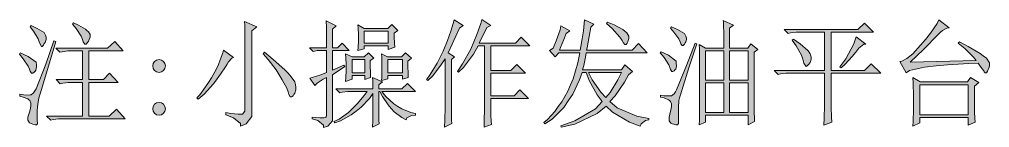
# Model space of a CAD drawing. Header units: millimetres. Extents: x 0 to 586, y 0 to 414.
# Drawn here: x 377.29 to 424.38, y 130.75 to 135.97 of the extents above; entities that cross this region are included whole.
import ezdxf

# ---------------------------------------------------------------- set-up
doc = ezdxf.new("R2010")
doc.units = ezdxf.units.MM

msp = doc.modelspace()

# ---------------------------------------------------------------- hatches: boundary and pattern name
h = msp.add_hatch(color=0)
h.dxf.hatch_style = 2
h.paths.add_polyline_path([(377.860278, 135.685389), (378.156611, 135.54075), (378.488222, 135.336139), (378.519972, 135.276167), (378.55525, 135.216194), (378.587, 135.110361), (378.587, 135.068028), (378.587, 135.001), (378.544667, 134.866944), (378.498806, 134.803444), (378.456472, 134.736417), (378.400028, 134.669389), (378.389444, 134.669389), (378.357694, 134.669389), (378.290667, 134.77875), (378.255389, 134.891639), (378.202472, 135.043333), (377.980222, 135.410222), (377.817944, 135.618361)])
h = msp.add_hatch(color=0)
h.dxf.hatch_style = 2
h.paths.add_polyline_path([(379.909917, 135.815917), (380.163917, 135.695972), (380.492, 135.509), (380.569611, 135.441972), (380.647222, 135.378472), (380.724833, 135.244417), (380.724833, 135.177389), (380.724833, 135.124472), (380.678972, 134.997472), (380.636639, 134.926917), (380.590778, 134.852833), (380.527278, 134.782278), (380.502583, 134.782278), (380.46025, 134.782278), (380.382639, 134.891639), (380.350889, 135.001), (380.294444, 135.166806), (380.051028, 135.54075), (379.864056, 135.752417)])
h = msp.add_hatch(color=0)
h.dxf.hatch_style = 2
h.paths.add_polyline_path([(388.235472, 134.803444), (388.235472, 135.142111), (388.224889, 135.681861), (388.214306, 135.879417), (388.8105, 135.614833), (388.567083, 135.417278), (388.567083, 131.543778), (388.567083, 131.289778), (388.291917, 130.926417), (388.01675, 130.817056), (388.027333, 130.947583), (387.674556, 131.22275), (387.311194, 131.367389), (387.311194, 131.47675), (387.554611, 131.434417), (387.907389, 131.388556), (388.01675, 131.388556), (388.126111, 131.388556), (388.235472, 131.543778), (388.235472, 131.699)])
h = msp.add_hatch(color=0)
h.dxf.hatch_style = 2
h.paths.add_polyline_path([(392.486444, 133.526389), (393.036778, 133.766278), (393.082639, 133.702778), (392.486444, 133.304139), (392.486444, 131.258028), (392.486444, 131.067528), (392.267722, 130.817056), (392.045472, 130.750028), (392.045472, 130.869972), (391.770306, 131.081639), (391.495139, 131.169833), (391.495139, 131.258028), (391.639778, 131.233333), (391.893778, 131.212167), (392.003139, 131.212167), (392.059583, 131.212167), (392.133667, 131.229806), (392.158361, 131.243917), (392.179528, 131.261556), (392.200694, 131.346222), (392.200694, 131.409722), (392.200694, 133.173611), (392.034889, 133.085417), (391.749139, 132.887861), (391.629194, 132.774972), (391.385778, 133.12775), (391.505722, 133.163028), (391.914944, 133.304139), (392.200694, 133.4135), (392.200694, 134.471833), (391.738556, 134.471833), (391.541, 134.4295), (391.364611, 134.605889), (392.200694, 134.605889), (392.200694, 134.933972), (392.190111, 135.583083), (392.179528, 135.904111), (392.662833, 135.660694), (392.486444, 135.509), (392.486444, 134.605889), (392.729861, 134.605889), (392.952111, 134.824611), (393.301361, 134.471833), (392.486444, 134.471833)])
h = msp.add_hatch(color=0)
h.paths.add_polyline_path([(393.721167, 134.471833), (393.73175, 134.616472), (393.742333, 134.919861), (393.742333, 135.078611), (393.742333, 135.240889), (393.73175, 135.554861), (393.721167, 135.706556), (394.028083, 135.530167), (395.174611, 135.530167), (395.372167, 135.73125), (395.661444, 135.441972), (395.485056, 135.311444), (395.485056, 135.145639), (395.495639, 134.803444), (395.506222, 134.627056), (395.195778, 134.517694), (395.195778, 134.694083), (394.028083, 134.694083), (394.028083, 134.560028)])
h.paths.add_polyline_path([(394.028083, 135.399639), (394.028083, 134.824611), (395.195778, 134.824611), (395.195778, 135.399639)])
h = msp.add_hatch(color=0)
h.dxf.hatch_style = 2
h.paths.add_polyline_path([(398.257889, 131.716639), (398.257889, 131.497917), (398.272, 131.109861), (398.282583, 130.947583), (397.929806, 130.771194), (397.940389, 131.120444), (397.950972, 131.727222), (397.950972, 131.981222), (397.950972, 134.076722), (397.753417, 133.766278), (397.333611, 133.237111), (397.114889, 133.018389), (397.047861, 133.060722), (397.234833, 133.314722), (397.566444, 133.861528), (397.707556, 134.154333), (397.852194, 134.443611), (398.070917, 134.958667), (398.148528, 135.177389), (398.226139, 135.399639), (398.346083, 135.784167), (398.391944, 135.949972), (398.832917, 135.685389), (398.656528, 135.551333), (398.480139, 135.166806), (398.204972, 134.570611), (398.106194, 134.362472), (398.413111, 134.164917), (398.257889, 134.030861)])
h = msp.add_hatch(color=0)
h.dxf.hatch_style = 2
h.paths.add_polyline_path([(400.177, 132.157611), (400.177, 131.430889), (400.177, 131.332111), (400.187583, 131.067528), (400.198167, 130.901722), (399.845389, 130.771194), (399.855972, 131.099278), (399.866556, 131.639028), (399.866556, 131.850694), (399.866556, 134.694083), (399.559639, 134.694083), (399.326806, 134.295444), (398.854083, 133.656917), (398.610667, 133.417028), (398.547167, 133.459361), (398.797639, 133.822722), (399.199806, 134.538861), (399.3515, 134.891639), (399.499667, 135.244417), (399.690167, 135.784167), (399.736028, 135.971139), (400.177, 135.685389), (399.975917, 135.576028), (399.866556, 135.343194), (399.679583, 134.96925), (399.601972, 134.824611), (401.365861, 134.824611), (401.651611, 135.110361), (402.071417, 134.694083), (400.177, 134.694083), (400.177, 133.505222), (401.143611, 133.505222), (401.432889, 133.790972), (401.849167, 133.371167), (400.177, 133.371167), (400.177, 132.288139), (401.298833, 132.288139), (401.584583, 132.577417), (402.004389, 132.157611)])
h = msp.add_hatch(color=0)
h.paths.add_polyline_path([(404.516167, 134.493), (404.547917, 134.669389), (404.607889, 135.039806), (404.636111, 135.230306), (404.664333, 135.424333), (404.703139, 135.784167), (404.713722, 135.946444), (405.175861, 135.748889), (405.020639, 135.593667), (404.946556, 135.156222), (404.847778, 134.605889), (404.823083, 134.493), (407.027944, 134.493), (407.334861, 134.803444), (407.754667, 134.362472), (404.801917, 134.362472), (404.770167, 134.150806), (404.681972, 133.741583), (404.625528, 133.544028), (406.519944, 133.544028), (406.675167, 133.787444), (407.049111, 133.455833), (406.851556, 133.300611), (406.654, 132.93725), (406.202444, 132.288139), (405.948444, 132.002389), (406.311806, 131.706056), (407.25725, 131.296833), (407.842861, 131.187472), (407.842861, 131.120444), (407.677056, 131.088694), (407.468917, 130.933472), (407.423056, 130.813528), (406.904472, 131.0005), (406.078972, 131.483806), (405.772056, 131.783667), (405.341667, 131.420306), (404.251583, 130.912306), (403.591889, 130.771194), (403.567194, 130.834694), (404.251583, 131.067528), (405.253472, 131.649611), (405.5745, 132.002389), (405.331083, 132.323417), (404.946556, 133.025444), (404.801917, 133.4135), (404.604361, 133.4135), (404.480889, 133.046611), (404.14575, 132.358694), (403.930556, 132.034139), (403.715361, 131.709583), (403.150917, 131.152194), (402.798139, 130.922889), (402.752278, 130.989917), (402.928667, 131.141611), (403.277917, 131.529667), (403.44725, 131.758972), (403.616583, 131.991806), (403.916444, 132.513917), (404.043444, 132.806722), (404.166917, 133.099528), (404.392694, 133.875639), (404.495, 134.362472), (403.479, 134.362472), (403.302611, 134.164917), (403.016861, 134.471833), (403.19325, 134.581194), (403.348472, 134.933972), (403.535444, 135.473722), (403.567194, 135.660694), (404.008167, 135.420806), (403.831778, 135.28675), (403.722417, 135.011583), (403.556611, 134.616472), (403.503694, 134.493)])
h.paths.add_polyline_path([(404.911278, 133.4135), (405.087667, 133.060722), (405.507472, 132.453944), (405.750889, 132.199944), (405.959028, 132.443361), (406.343556, 133.046611), (406.519944, 133.4135)])
h = msp.add_hatch(color=0)
h.dxf.hatch_style = 2
h.paths.add_polyline_path([(405.839083, 135.837083), (406.156583, 135.706556), (406.576389, 135.491361), (406.675167, 135.406694), (406.773944, 135.325556), (406.872722, 135.166806), (406.872722, 135.089194), (406.872722, 135.057444), (406.8445, 134.955139), (406.816278, 134.891639), (406.791583, 134.824611), (406.742194, 134.757583), (406.7175, 134.757583), (406.68575, 134.757583), (406.597556, 134.856361), (406.541111, 134.955139), (406.442333, 135.120944), (406.068389, 135.530167), (405.793222, 135.770056)])
h = msp.add_hatch(color=0)
h.paths.add_polyline_path([(410.287611, 130.880556), (410.298194, 131.099278), (410.308778, 131.497917), (410.308778, 131.674306), (410.308778, 133.985), (410.308778, 134.171972), (410.298194, 134.560028), (410.287611, 134.757583), (410.594528, 134.581194), (411.476472, 134.581194), (411.476472, 135.152694), (411.465889, 135.8265), (411.455306, 135.925278), (411.959778, 135.703028), (411.762222, 135.551333), (411.762222, 134.581194), (412.644167, 134.581194), (412.799389, 134.799917), (413.127472, 134.514167), (412.951083, 134.383639), (412.951083, 131.649611), (412.951083, 131.497917), (412.965194, 131.187472), (412.975778, 131.035778), (412.665333, 130.880556), (412.665333, 131.342694), (410.594528, 131.342694), (410.594528, 131.011083)])
h.paths.add_polyline_path([(411.762222, 132.9055), (411.762222, 131.473222), (412.665333, 131.473222), (412.665333, 132.9055)])
h.paths.add_polyline_path([(411.762222, 134.450667), (411.762222, 133.039556), (412.665333, 133.039556), (412.665333, 134.450667)])
h.paths.add_polyline_path([(410.594528, 132.9055), (410.594528, 131.473222), (411.476472, 131.473222), (411.476472, 132.9055)])
h.paths.add_polyline_path([(410.594528, 134.450667), (410.594528, 133.039556), (411.476472, 133.039556), (411.476472, 134.450667)])
h = msp.add_hatch(color=0)
h.dxf.hatch_style = 2
h.paths.add_polyline_path([(416.697583, 131.98475), (416.697583, 131.741333), (416.708167, 131.258028), (416.71875, 131.014611), (416.344806, 130.859389), (416.355389, 131.201583), (416.365972, 131.818944), (416.365972, 132.094111), (416.365972, 133.371167), (414.647944, 133.371167), (414.506833, 133.371167), (414.24225, 133.339417), (414.118778, 133.307667), (413.921222, 133.505222), (416.365972, 133.505222), (416.365972, 135.353778), (415.134778, 135.353778), (414.990139, 135.353778), (414.725556, 135.3185), (414.605611, 135.28675), (414.408056, 135.484306), (417.995806, 135.484306), (418.30625, 135.79475), (418.747222, 135.353778), (416.697583, 135.353778), (416.697583, 133.505222), (418.30625, 133.505222), (418.637861, 133.833306), (419.1, 133.371167), (416.697583, 133.371167)])
h = msp.add_hatch(color=0)
h.dxf.hatch_style = 2
h.paths.add_polyline_path([(420.532278, 133.900333), (423.724917, 133.988528), (423.604972, 134.14375), (423.174583, 134.563556), (422.864139, 134.828139), (422.931167, 134.891639), (423.350972, 134.662333), (423.922472, 134.320139), (424.077694, 134.210778), (424.232917, 134.101417), (424.384611, 133.879167), (424.384611, 133.769806), (424.384611, 133.734528), (424.352861, 133.625167), (424.321111, 133.547556), (424.285833, 133.473472), (424.232917, 133.395861), (424.208222, 133.395861), (424.176472, 133.395861), (424.120028, 133.438194), (424.098861, 133.484056), (424.031833, 133.582833), (423.901306, 133.769806), (423.834278, 133.858), (423.372139, 133.847417), (422.349083, 133.780389), (421.784639, 133.723944), (421.223722, 133.671028), (420.497, 133.505222), (420.331194, 133.395861), (420.024278, 133.946194), (420.123056, 133.956778), (420.366472, 134.083778), (420.507583, 134.200194), (420.652222, 134.313083), (421.03675, 134.722306), (421.280167, 135.011583), (421.523583, 135.304389), (421.841083, 135.770056), (421.918694, 135.946444), (422.426694, 135.5725), (422.303222, 135.551333), (422.095083, 135.441972), (422.006889, 135.353778), (421.908111, 135.255), (421.170806, 134.528278)])
h = msp.add_hatch(color=0)
h.dxf.hatch_style = 2
h.paths.add_polyline_path([(408.943528, 135.614833), (409.239861, 135.484306), (409.571472, 135.290278), (409.603222, 135.230306), (409.6385, 135.170333), (409.67025, 135.075083), (409.67025, 135.043333), (409.67025, 135.001), (409.6385, 134.895167), (409.603222, 134.835194), (409.571472, 134.775222), (409.515028, 134.711722), (409.493861, 134.711722), (409.462111, 134.711722), (409.395083, 134.799917), (409.363333, 134.888111), (409.296306, 135.03275), (409.063472, 135.360833), (408.897667, 135.547806)])
h = msp.add_hatch(color=0)
h.dxf.hatch_style = 2
h.paths.add_polyline_path([(379.049139, 134.912806), (378.696361, 133.720417), (378.30125, 132.383389), (378.255389, 132.235222), (378.213056, 132.087056), (378.163667, 131.744861), (378.156611, 131.550833), (378.153083, 131.360333), (378.156611, 131.078111), (378.167194, 130.989917), (378.167194, 130.933472), (378.124861, 130.880556), (378.082528, 130.880556), (378.04725, 130.880556), (377.937889, 130.912306), (377.860278, 130.947583), (377.782667, 130.979333), (377.705056, 131.099278), (377.705056, 131.187472), (377.705056, 131.243917), (377.740333, 131.399139), (377.772083, 131.497917), (377.803833, 131.607278), (377.839111, 131.783667), (377.839111, 131.850694), (377.839111, 131.924778), (377.789722, 132.04825), (377.740333, 132.090583), (377.690944, 132.136444), (377.47575, 132.224639), (377.309944, 132.266972), (377.309944, 132.355167), (377.5075, 132.334), (377.754444, 132.316361), (377.803833, 132.323417), (377.85675, 132.326944), (377.969639, 132.42925), (378.036667, 132.520972), (378.103694, 132.616222), (378.565833, 133.819194), (378.960944, 134.933972)])
h = msp.add_hatch(color=0)
h.dxf.hatch_style = 2
h.paths.add_polyline_path([(379.049139, 134.581194), (381.560917, 134.581194), (381.913694, 134.912806), (382.3335, 134.450667), (380.657806, 134.450667), (380.657806, 133.06425), (381.363361, 133.06425), (381.670278, 133.371167), (382.090083, 132.930194), (380.657806, 132.930194), (380.657806, 131.300361), (381.649111, 131.300361), (382.001889, 131.631972), (382.421694, 131.166306), (379.334889, 131.166306), (379.193778, 131.166306), (378.929194, 131.134556), (378.80925, 131.102806), (378.608167, 131.300361), (380.350889, 131.300361), (380.350889, 132.930194), (379.800556, 132.930194), (379.655917, 132.930194), (379.391333, 132.898444), (379.271389, 132.863167), (379.073833, 133.06425), (380.350889, 133.06425), (380.350889, 134.450667), (379.775861, 134.450667), (379.63475, 134.450667), (379.370167, 134.415389), (379.246694, 134.383639)])
h = msp.add_hatch(color=0)
h.dxf.hatch_style = 2
h.paths.add_polyline_path([(410.17825, 134.799917), (409.790194, 133.632222), (409.373917, 132.326944), (409.338639, 132.189361), (409.306889, 132.051778), (409.275139, 131.716639), (409.275139, 131.519083), (409.275139, 131.321528), (409.275139, 131.060472), (409.275139, 131.0005), (409.275139, 130.940528), (409.229278, 130.880556), (409.186944, 130.880556), (409.151667, 130.880556), (409.049361, 130.908778), (408.975278, 130.933472), (408.904722, 130.961694), (408.834167, 131.078111), (408.834167, 131.166306), (408.834167, 131.243917), (408.855333, 131.399139), (408.8765, 131.473222), (408.911778, 131.586111), (408.943528, 131.7625), (408.943528, 131.826), (408.943528, 131.893028), (408.894139, 132.002389), (408.84475, 132.04825), (408.795361, 132.090583), (408.580167, 132.178778), (408.414361, 132.224639), (408.414361, 132.312833), (408.59075, 132.288139), (408.827111, 132.274028), (408.887083, 132.277556), (408.950583, 132.284611), (409.070528, 132.383389), (409.1305, 132.475111), (409.190472, 132.570361), (409.67025, 133.741583), (410.090056, 134.821083)])
h = msp.add_hatch(color=0)
h.dxf.hatch_style = 2
h.paths.add_polyline_path([(414.870194, 135.022167), (415.187694, 134.789333), (415.561639, 134.478889), (415.618083, 134.394222), (415.674528, 134.313083), (415.727444, 134.164917), (415.727444, 134.097889), (415.727444, 134.066139), (415.713333, 133.985), (415.695694, 133.935611), (415.678056, 133.886222), (415.600444, 133.790972), (415.540472, 133.745111), (415.4805, 133.702778), (415.364083, 133.858), (415.311167, 134.055556), (415.254722, 134.242528), (415.000722, 134.704667), (414.803167, 134.976306)])
h = msp.add_hatch(color=0)
h.dxf.hatch_style = 2
h.paths.add_polyline_path([(417.907611, 135.131528), (418.373278, 134.77875), (418.285083, 134.77875), (418.041667, 134.581194), (417.886444, 134.383639), (417.720639, 134.186083), (417.367861, 133.812139), (417.180889, 133.63575), (417.117389, 133.681611), (417.403139, 134.066139), (417.79825, 134.789333)])
h = msp.add_hatch(color=0)
h.dxf.hatch_style = 2
h.paths.add_polyline_path([(377.331111, 134.362472), (377.715639, 134.186083), (378.107222, 133.900333), (378.114278, 133.787444), (378.117806, 133.678083), (378.086056, 133.519333), (378.04725, 133.469944), (378.008444, 133.420556), (377.948472, 133.371167), (377.927306, 133.371167), (377.881444, 133.371167), (377.803833, 133.469944), (377.772083, 133.568722), (377.715639, 133.713361), (377.47575, 134.076722), (377.288778, 134.295444)])
h = msp.add_hatch(color=0)
h.dxf.hatch_style = 2
h.paths.add_polyline_path([(387.201833, 134.493), (387.685139, 134.140222), (387.596944, 134.097889), (387.441722, 133.932083), (387.378222, 133.812139), (387.300611, 133.688667), (387.053667, 133.332361), (386.880806, 133.096), (386.711472, 132.859639), (386.252861, 132.369278), (385.967111, 132.115278), (385.900083, 132.182306), (386.044722, 132.337528), (386.330472, 132.711472), (386.475111, 132.930194), (386.616222, 133.148917), (386.852583, 133.586361), (386.947833, 133.798028), (387.039556, 134.013222), (387.166556, 134.358944)])
h = msp.add_hatch(color=0)
h.dxf.hatch_style = 2
h.paths.add_polyline_path([(389.184444, 134.383639), (389.600722, 134.041444), (390.17575, 133.536972), (390.327444, 133.371167), (390.482667, 133.205361), (390.655528, 132.965472), (390.669639, 132.887861), (390.687278, 132.81025), (390.704917, 132.700889), (390.704917, 132.665611), (390.704917, 132.566833), (390.659056, 132.408083), (390.616722, 132.348111), (390.570861, 132.288139), (390.503833, 132.228167), (390.482667, 132.228167), (390.440333, 132.228167), (390.362722, 132.348111), (390.327444, 132.468056), (390.263944, 132.644444), (390.04875, 133.057194), (389.900583, 133.293556), (389.752417, 133.529917), (389.360833, 134.041444), (389.117417, 134.316611)])
h = msp.add_hatch(color=0)
h.paths.add_polyline_path([(393.124972, 132.976056), (393.139083, 133.173611), (393.149667, 133.50875), (393.149667, 133.646333), (393.149667, 133.783917), (393.139083, 134.119056), (393.124972, 134.316611), (393.435417, 134.161389), (394.028083, 134.161389), (394.229167, 134.362472), (394.49375, 134.097889), (394.317361, 133.988528), (394.317361, 133.766278), (394.327944, 133.360583), (394.338528, 133.173611), (394.052778, 133.06425), (394.052778, 133.261806), (393.435417, 133.261806), (393.435417, 133.085417)])
h.paths.add_polyline_path([(393.435417, 134.030861), (393.435417, 133.395861), (394.052778, 133.395861), (394.052778, 134.030861)])
h = msp.add_hatch(color=0)
h.paths.add_polyline_path([(394.867694, 133.018389), (394.878278, 133.173611), (394.888861, 133.491111), (394.888861, 133.656917), (394.888861, 133.822722), (394.878278, 134.150806), (394.867694, 134.316611), (395.153444, 134.161389), (395.837833, 134.161389), (396.035389, 134.362472), (396.321139, 134.097889), (396.14475, 133.963833), (396.14475, 133.734528), (396.155333, 133.339417), (396.165917, 133.173611), (395.880167, 133.085417), (395.880167, 133.261806), (395.174611, 133.261806), (395.174611, 133.106583)])
h.paths.add_polyline_path([(395.174611, 134.030861), (395.174611, 133.395861), (395.880167, 133.395861), (395.880167, 134.030861)])
h = msp.add_hatch(color=0)
h.dxf.hatch_style = 2
h.paths.add_polyline_path([(408.435528, 134.404806), (408.798889, 134.239), (409.169306, 133.960306), (409.176361, 133.843889), (409.179889, 133.727472), (409.148139, 133.57225), (409.109333, 133.533444), (409.070528, 133.494639), (409.010556, 133.459361), (408.985861, 133.459361), (408.954111, 133.459361), (408.887083, 133.558139), (408.855333, 133.656917), (408.813, 133.787444), (408.580167, 134.140222), (408.393194, 134.362472)])
h = msp.add_hatch(color=0)
edge = h.paths.add_edge_path()
edge.add_arc((384.070931, 133.723944), 0.307799, 0, 360)
h = msp.add_hatch(color=0)
h.dxf.hatch_style = 2
h.paths.add_polyline_path([(394.426722, 130.771194), (394.437306, 131.081639), (394.447889, 131.893028), (394.447889, 132.401028), (394.282083, 132.157611), (393.876389, 131.73075), (393.632972, 131.543778), (393.389556, 131.356806), (392.8745, 131.067528), (392.599333, 130.96875), (392.553472, 131.035778), (392.807472, 131.155722), (393.269611, 131.480278), (393.47775, 131.684889), (393.689417, 131.8895), (394.028083, 132.291667), (394.162139, 132.489222), (393.368389, 132.489222), (393.227278, 132.489222), (392.962694, 132.457472), (392.839222, 132.422194), (392.641667, 132.61975), (394.447889, 132.61975), (394.447889, 132.743222), (394.437306, 133.018389), (394.426722, 133.173611), (394.910028, 132.951361), (394.733639, 132.820833), (394.733639, 132.61975), (395.859, 132.61975), (396.123583, 132.884333), (396.518694, 132.489222), (394.888861, 132.489222), (395.075833, 132.256389), (395.460361, 131.900083), (395.661444, 131.773083), (395.859, 131.646083), (396.289389, 131.47675), (396.518694, 131.430889), (396.518694, 131.342694), (396.321139, 131.332111), (396.088306, 131.22275), (396.056556, 131.123972), (395.848417, 131.233333), (395.488583, 131.5085), (395.340417, 131.674306), (395.19225, 131.840111), (394.910028, 132.245806), (394.7795, 132.489222), (394.733639, 132.489222), (394.733639, 131.882444), (394.744222, 131.102806), (394.758333, 130.926417)])
h = msp.add_hatch(color=0)
h.paths.add_polyline_path([(420.662806, 130.817056), (420.673389, 131.046361), (420.683972, 131.614333), (420.683972, 131.949472), (420.683972, 132.288139), (420.673389, 132.898444), (420.662806, 133.173611), (421.015583, 132.951361), (423.305111, 132.951361), (423.460333, 133.173611), (423.855444, 132.930194), (423.657889, 132.753806), (423.657889, 131.631972), (423.657889, 131.512028), (423.668472, 131.201583), (423.682583, 131.014611), (423.350972, 130.859389), (423.350972, 131.233333), (420.994417, 131.233333), (420.994417, 130.972278)])
h.paths.add_polyline_path([(420.994417, 132.820833), (420.994417, 131.367389), (423.350972, 131.367389), (423.350972, 132.820833)])
h = msp.add_hatch(color=0)
edge = h.paths.add_edge_path()
edge.add_arc((384.070931, 131.653139), 0.307799, 0, 360)

# ---------------------------------------------------------------- linework, layer by layer
at = {"color": 0, "lineweight": 0}
for points in [[(377.860278, 135.685389), (378.156611, 135.54075), (378.488222, 135.336139), (378.519972, 135.276167), (378.55525, 135.216194), (378.587, 135.110361), (378.587, 135.068028), (378.587, 135.001), (378.544667, 134.866944), (378.498806, 134.803444), (378.456472, 134.736417), (378.400028, 134.669389), (378.389444, 134.669389), (378.357694, 134.669389), (378.290667, 134.77875), (378.255389, 134.891639), (378.202472, 135.043333), (377.980222, 135.410222), (377.817944, 135.618361)], [(379.909917, 135.815917), (380.163917, 135.695972), (380.492, 135.509), (380.569611, 135.441972), (380.647222, 135.378472), (380.724833, 135.244417), (380.724833, 135.177389), (380.724833, 135.124472), (380.678972, 134.997472), (380.636639, 134.926917), (380.590778, 134.852833), (380.527278, 134.782278), (380.502583, 134.782278), (380.46025, 134.782278), (380.382639, 134.891639), (380.350889, 135.001), (380.294444, 135.166806), (380.051028, 135.54075), (379.864056, 135.752417)], [(388.235472, 134.803444), (388.235472, 135.142111), (388.224889, 135.681861), (388.214306, 135.879417), (388.8105, 135.614833), (388.567083, 135.417278), (388.567083, 131.543778), (388.567083, 131.289778), (388.291917, 130.926417), (388.01675, 130.817056), (388.027333, 130.947583), (387.674556, 131.22275), (387.311194, 131.367389), (387.311194, 131.47675), (387.554611, 131.434417), (387.907389, 131.388556), (388.01675, 131.388556), (388.126111, 131.388556), (388.235472, 131.543778), (388.235472, 131.699)], [(392.486444, 133.526389), (393.036778, 133.766278), (393.082639, 133.702778), (392.486444, 133.304139), (392.486444, 131.258028), (392.486444, 131.067528), (392.267722, 130.817056), (392.045472, 130.750028), (392.045472, 130.869972), (391.770306, 131.081639), (391.495139, 131.169833), (391.495139, 131.258028), (391.639778, 131.233333), (391.893778, 131.212167), (392.003139, 131.212167), (392.059583, 131.212167), (392.133667, 131.229806), (392.158361, 131.243917), (392.179528, 131.261556), (392.200694, 131.346222), (392.200694, 131.409722), (392.200694, 133.173611), (392.034889, 133.085417), (391.749139, 132.887861), (391.629194, 132.774972), (391.385778, 133.12775), (391.505722, 133.163028), (391.914944, 133.304139), (392.200694, 133.4135), (392.200694, 134.471833), (391.738556, 134.471833), (391.541, 134.4295), (391.364611, 134.605889), (392.200694, 134.605889), (392.200694, 134.933972), (392.190111, 135.583083), (392.179528, 135.904111), (392.662833, 135.660694), (392.486444, 135.509), (392.486444, 134.605889), (392.729861, 134.605889), (392.952111, 134.824611), (393.301361, 134.471833), (392.486444, 134.471833)], [(393.721167, 134.471833), (393.73175, 134.616472), (393.742333, 134.919861), (393.742333, 135.078611), (393.742333, 135.240889), (393.73175, 135.554861), (393.721167, 135.706556), (394.028083, 135.530167), (395.174611, 135.530167), (395.372167, 135.73125), (395.661444, 135.441972), (395.485056, 135.311444), (395.485056, 135.145639), (395.495639, 134.803444), (395.506222, 134.627056), (395.195778, 134.517694), (395.195778, 134.694083), (394.028083, 134.694083), (394.028083, 134.560028)], [(398.257889, 131.716639), (398.257889, 131.497917), (398.272, 131.109861), (398.282583, 130.947583), (397.929806, 130.771194), (397.940389, 131.120444), (397.950972, 131.727222), (397.950972, 131.981222), (397.950972, 134.076722), (397.753417, 133.766278), (397.333611, 133.237111), (397.114889, 133.018389), (397.047861, 133.060722), (397.234833, 133.314722), (397.566444, 133.861528), (397.707556, 134.154333), (397.852194, 134.443611), (398.070917, 134.958667), (398.148528, 135.177389), (398.226139, 135.399639), (398.346083, 135.784167), (398.391944, 135.949972), (398.832917, 135.685389), (398.656528, 135.551333), (398.480139, 135.166806), (398.204972, 134.570611), (398.106194, 134.362472), (398.413111, 134.164917), (398.257889, 134.030861)], [(400.177, 132.157611), (400.177, 131.430889), (400.177, 131.332111), (400.187583, 131.067528), (400.198167, 130.901722), (399.845389, 130.771194), (399.855972, 131.099278), (399.866556, 131.639028), (399.866556, 131.850694), (399.866556, 134.694083), (399.559639, 134.694083), (399.326806, 134.295444), (398.854083, 133.656917), (398.610667, 133.417028), (398.547167, 133.459361), (398.797639, 133.822722), (399.199806, 134.538861), (399.3515, 134.891639), (399.499667, 135.244417), (399.690167, 135.784167), (399.736028, 135.971139), (400.177, 135.685389), (399.975917, 135.576028), (399.866556, 135.343194), (399.679583, 134.96925), (399.601972, 134.824611), (401.365861, 134.824611), (401.651611, 135.110361), (402.071417, 134.694083), (400.177, 134.694083), (400.177, 133.505222), (401.143611, 133.505222), (401.432889, 133.790972), (401.849167, 133.371167), (400.177, 133.371167), (400.177, 132.288139), (401.298833, 132.288139), (401.584583, 132.577417), (402.004389, 132.157611)], [(404.516167, 134.493), (404.547917, 134.669389), (404.607889, 135.039806), (404.636111, 135.230306), (404.664333, 135.424333), (404.703139, 135.784167), (404.713722, 135.946444), (405.175861, 135.748889), (405.020639, 135.593667), (404.946556, 135.156222), (404.847778, 134.605889), (404.823083, 134.493), (407.027944, 134.493), (407.334861, 134.803444), (407.754667, 134.362472), (404.801917, 134.362472), (404.770167, 134.150806), (404.681972, 133.741583), (404.625528, 133.544028), (406.519944, 133.544028), (406.675167, 133.787444), (407.049111, 133.455833), (406.851556, 133.300611), (406.654, 132.93725), (406.202444, 132.288139), (405.948444, 132.002389), (406.311806, 131.706056), (407.25725, 131.296833), (407.842861, 131.187472), (407.842861, 131.120444), (407.677056, 131.088694), (407.468917, 130.933472), (407.423056, 130.813528), (406.904472, 131.0005), (406.078972, 131.483806), (405.772056, 131.783667), (405.341667, 131.420306), (404.251583, 130.912306), (403.591889, 130.771194), (403.567194, 130.834694), (404.251583, 131.067528), (405.253472, 131.649611), (405.5745, 132.002389), (405.331083, 132.323417), (404.946556, 133.025444), (404.801917, 133.4135), (404.604361, 133.4135), (404.480889, 133.046611), (404.14575, 132.358694), (403.930556, 132.034139), (403.715361, 131.709583), (403.150917, 131.152194), (402.798139, 130.922889), (402.752278, 130.989917), (402.928667, 131.141611), (403.277917, 131.529667), (403.44725, 131.758972), (403.616583, 131.991806), (403.916444, 132.513917), (404.043444, 132.806722), (404.166917, 133.099528), (404.392694, 133.875639), (404.495, 134.362472), (403.479, 134.362472), (403.302611, 134.164917), (403.016861, 134.471833), (403.19325, 134.581194), (403.348472, 134.933972), (403.535444, 135.473722), (403.567194, 135.660694), (404.008167, 135.420806), (403.831778, 135.28675), (403.722417, 135.011583), (403.556611, 134.616472), (403.503694, 134.493)], [(405.839083, 135.837083), (406.156583, 135.706556), (406.576389, 135.491361), (406.675167, 135.406694), (406.773944, 135.325556), (406.872722, 135.166806), (406.872722, 135.089194), (406.872722, 135.057444), (406.8445, 134.955139), (406.816278, 134.891639), (406.791583, 134.824611), (406.742194, 134.757583), (406.7175, 134.757583), (406.68575, 134.757583), (406.597556, 134.856361), (406.541111, 134.955139), (406.442333, 135.120944), (406.068389, 135.530167), (405.793222, 135.770056)], [(410.287611, 130.880556), (410.298194, 131.099278), (410.308778, 131.497917), (410.308778, 131.674306), (410.308778, 133.985), (410.308778, 134.171972), (410.298194, 134.560028), (410.287611, 134.757583), (410.594528, 134.581194), (411.476472, 134.581194), (411.476472, 135.152694), (411.465889, 135.8265), (411.455306, 135.925278), (411.959778, 135.703028), (411.762222, 135.551333), (411.762222, 134.581194), (412.644167, 134.581194), (412.799389, 134.799917), (413.127472, 134.514167), (412.951083, 134.383639), (412.951083, 131.649611), (412.951083, 131.497917), (412.965194, 131.187472), (412.975778, 131.035778), (412.665333, 130.880556), (412.665333, 131.342694), (410.594528, 131.342694), (410.594528, 131.011083)], [(416.697583, 131.98475), (416.697583, 131.741333), (416.708167, 131.258028), (416.71875, 131.014611), (416.344806, 130.859389), (416.355389, 131.201583), (416.365972, 131.818944), (416.365972, 132.094111), (416.365972, 133.371167), (414.647944, 133.371167), (414.506833, 133.371167), (414.24225, 133.339417), (414.118778, 133.307667), (413.921222, 133.505222), (416.365972, 133.505222), (416.365972, 135.353778), (415.134778, 135.353778), (414.990139, 135.353778), (414.725556, 135.3185), (414.605611, 135.28675), (414.408056, 135.484306), (417.995806, 135.484306), (418.30625, 135.79475), (418.747222, 135.353778), (416.697583, 135.353778), (416.697583, 133.505222), (418.30625, 133.505222), (418.637861, 133.833306), (419.1, 133.371167), (416.697583, 133.371167)], [(420.532278, 133.900333), (423.724917, 133.988528), (423.604972, 134.14375), (423.174583, 134.563556), (422.864139, 134.828139), (422.931167, 134.891639), (423.350972, 134.662333), (423.922472, 134.320139), (424.077694, 134.210778), (424.232917, 134.101417), (424.384611, 133.879167), (424.384611, 133.769806), (424.384611, 133.734528), (424.352861, 133.625167), (424.321111, 133.547556), (424.285833, 133.473472), (424.232917, 133.395861), (424.208222, 133.395861), (424.176472, 133.395861), (424.120028, 133.438194), (424.098861, 133.484056), (424.031833, 133.582833), (423.901306, 133.769806), (423.834278, 133.858), (423.372139, 133.847417), (422.349083, 133.780389), (421.784639, 133.723944), (421.223722, 133.671028), (420.497, 133.505222), (420.331194, 133.395861), (420.024278, 133.946194), (420.123056, 133.956778), (420.366472, 134.083778), (420.507583, 134.200194), (420.652222, 134.313083), (421.03675, 134.722306), (421.280167, 135.011583), (421.523583, 135.304389), (421.841083, 135.770056), (421.918694, 135.946444), (422.426694, 135.5725), (422.303222, 135.551333), (422.095083, 135.441972), (422.006889, 135.353778), (421.908111, 135.255), (421.170806, 134.528278)], [(394.028083, 135.399639), (394.028083, 134.824611), (395.195778, 134.824611), (395.195778, 135.399639)], [(408.943528, 135.614833), (409.239861, 135.484306), (409.571472, 135.290278), (409.603222, 135.230306), (409.6385, 135.170333), (409.67025, 135.075083), (409.67025, 135.043333), (409.67025, 135.001), (409.6385, 134.895167), (409.603222, 134.835194), (409.571472, 134.775222), (409.515028, 134.711722), (409.493861, 134.711722), (409.462111, 134.711722), (409.395083, 134.799917), (409.363333, 134.888111), (409.296306, 135.03275), (409.063472, 135.360833), (408.897667, 135.547806)], [(379.049139, 134.912806), (378.696361, 133.720417), (378.30125, 132.383389), (378.255389, 132.235222), (378.213056, 132.087056), (378.163667, 131.744861), (378.156611, 131.550833), (378.153083, 131.360333), (378.156611, 131.078111), (378.167194, 130.989917), (378.167194, 130.933472), (378.124861, 130.880556), (378.082528, 130.880556), (378.04725, 130.880556), (377.937889, 130.912306), (377.860278, 130.947583), (377.782667, 130.979333), (377.705056, 131.099278), (377.705056, 131.187472), (377.705056, 131.243917), (377.740333, 131.399139), (377.772083, 131.497917), (377.803833, 131.607278), (377.839111, 131.783667), (377.839111, 131.850694), (377.839111, 131.924778), (377.789722, 132.04825), (377.740333, 132.090583), (377.690944, 132.136444), (377.47575, 132.224639), (377.309944, 132.266972), (377.309944, 132.355167), (377.5075, 132.334), (377.754444, 132.316361), (377.803833, 132.323417), (377.85675, 132.326944), (377.969639, 132.42925), (378.036667, 132.520972), (378.103694, 132.616222), (378.565833, 133.819194), (378.960944, 134.933972)], [(379.049139, 134.581194), (381.560917, 134.581194), (381.913694, 134.912806), (382.3335, 134.450667), (380.657806, 134.450667), (380.657806, 133.06425), (381.363361, 133.06425), (381.670278, 133.371167), (382.090083, 132.930194), (380.657806, 132.930194), (380.657806, 131.300361), (381.649111, 131.300361), (382.001889, 131.631972), (382.421694, 131.166306), (379.334889, 131.166306), (379.193778, 131.166306), (378.929194, 131.134556), (378.80925, 131.102806), (378.608167, 131.300361), (380.350889, 131.300361), (380.350889, 132.930194), (379.800556, 132.930194), (379.655917, 132.930194), (379.391333, 132.898444), (379.271389, 132.863167), (379.073833, 133.06425), (380.350889, 133.06425), (380.350889, 134.450667), (379.775861, 134.450667), (379.63475, 134.450667), (379.370167, 134.415389), (379.246694, 134.383639)], [(410.17825, 134.799917), (409.790194, 133.632222), (409.373917, 132.326944), (409.338639, 132.189361), (409.306889, 132.051778), (409.275139, 131.716639), (409.275139, 131.519083), (409.275139, 131.321528), (409.275139, 131.060472), (409.275139, 131.0005), (409.275139, 130.940528), (409.229278, 130.880556), (409.186944, 130.880556), (409.151667, 130.880556), (409.049361, 130.908778), (408.975278, 130.933472), (408.904722, 130.961694), (408.834167, 131.078111), (408.834167, 131.166306), (408.834167, 131.243917), (408.855333, 131.399139), (408.8765, 131.473222), (408.911778, 131.586111), (408.943528, 131.7625), (408.943528, 131.826), (408.943528, 131.893028), (408.894139, 132.002389), (408.84475, 132.04825), (408.795361, 132.090583), (408.580167, 132.178778), (408.414361, 132.224639), (408.414361, 132.312833), (408.59075, 132.288139), (408.827111, 132.274028), (408.887083, 132.277556), (408.950583, 132.284611), (409.070528, 132.383389), (409.1305, 132.475111), (409.190472, 132.570361), (409.67025, 133.741583), (410.090056, 134.821083)], [(414.870194, 135.022167), (415.187694, 134.789333), (415.561639, 134.478889), (415.618083, 134.394222), (415.674528, 134.313083), (415.727444, 134.164917), (415.727444, 134.097889), (415.727444, 134.066139), (415.713333, 133.985), (415.695694, 133.935611), (415.678056, 133.886222), (415.600444, 133.790972), (415.540472, 133.745111), (415.4805, 133.702778), (415.364083, 133.858), (415.311167, 134.055556), (415.254722, 134.242528), (415.000722, 134.704667), (414.803167, 134.976306)], [(417.907611, 135.131528), (418.373278, 134.77875), (418.285083, 134.77875), (418.041667, 134.581194), (417.886444, 134.383639), (417.720639, 134.186083), (417.367861, 133.812139), (417.180889, 133.63575), (417.117389, 133.681611), (417.403139, 134.066139), (417.79825, 134.789333)], [(377.331111, 134.362472), (377.715639, 134.186083), (378.107222, 133.900333), (378.114278, 133.787444), (378.117806, 133.678083), (378.086056, 133.519333), (378.04725, 133.469944), (378.008444, 133.420556), (377.948472, 133.371167), (377.927306, 133.371167), (377.881444, 133.371167), (377.803833, 133.469944), (377.772083, 133.568722), (377.715639, 133.713361), (377.47575, 134.076722), (377.288778, 134.295444)], [(387.201833, 134.493), (387.685139, 134.140222), (387.596944, 134.097889), (387.441722, 133.932083), (387.378222, 133.812139), (387.300611, 133.688667), (387.053667, 133.332361), (386.880806, 133.096), (386.711472, 132.859639), (386.252861, 132.369278), (385.967111, 132.115278), (385.900083, 132.182306), (386.044722, 132.337528), (386.330472, 132.711472), (386.475111, 132.930194), (386.616222, 133.148917), (386.852583, 133.586361), (386.947833, 133.798028), (387.039556, 134.013222), (387.166556, 134.358944)], [(389.184444, 134.383639), (389.600722, 134.041444), (390.17575, 133.536972), (390.327444, 133.371167), (390.482667, 133.205361), (390.655528, 132.965472), (390.669639, 132.887861), (390.687278, 132.81025), (390.704917, 132.700889), (390.704917, 132.665611), (390.704917, 132.566833), (390.659056, 132.408083), (390.616722, 132.348111), (390.570861, 132.288139), (390.503833, 132.228167), (390.482667, 132.228167), (390.440333, 132.228167), (390.362722, 132.348111), (390.327444, 132.468056), (390.263944, 132.644444), (390.04875, 133.057194), (389.900583, 133.293556), (389.752417, 133.529917), (389.360833, 134.041444), (389.117417, 134.316611)], [(393.124972, 132.976056), (393.139083, 133.173611), (393.149667, 133.50875), (393.149667, 133.646333), (393.149667, 133.783917), (393.139083, 134.119056), (393.124972, 134.316611), (393.435417, 134.161389), (394.028083, 134.161389), (394.229167, 134.362472), (394.49375, 134.097889), (394.317361, 133.988528), (394.317361, 133.766278), (394.327944, 133.360583), (394.338528, 133.173611), (394.052778, 133.06425), (394.052778, 133.261806), (393.435417, 133.261806), (393.435417, 133.085417)], [(394.867694, 133.018389), (394.878278, 133.173611), (394.888861, 133.491111), (394.888861, 133.656917), (394.888861, 133.822722), (394.878278, 134.150806), (394.867694, 134.316611), (395.153444, 134.161389), (395.837833, 134.161389), (396.035389, 134.362472), (396.321139, 134.097889), (396.14475, 133.963833), (396.14475, 133.734528), (396.155333, 133.339417), (396.165917, 133.173611), (395.880167, 133.085417), (395.880167, 133.261806), (395.174611, 133.261806), (395.174611, 133.106583)], [(408.435528, 134.404806), (408.798889, 134.239), (409.169306, 133.960306), (409.176361, 133.843889), (409.179889, 133.727472), (409.148139, 133.57225), (409.109333, 133.533444), (409.070528, 133.494639), (409.010556, 133.459361), (408.985861, 133.459361), (408.954111, 133.459361), (408.887083, 133.558139), (408.855333, 133.656917), (408.813, 133.787444), (408.580167, 134.140222), (408.393194, 134.362472)], [(410.594528, 134.450667), (410.594528, 133.039556), (411.476472, 133.039556), (411.476472, 134.450667)], [(411.762222, 134.450667), (411.762222, 133.039556), (412.665333, 133.039556), (412.665333, 134.450667)], [(393.435417, 134.030861), (393.435417, 133.395861), (394.052778, 133.395861), (394.052778, 134.030861)], [(395.174611, 134.030861), (395.174611, 133.395861), (395.880167, 133.395861), (395.880167, 134.030861)], [(404.911278, 133.4135), (405.087667, 133.060722), (405.507472, 132.453944), (405.750889, 132.199944), (405.959028, 132.443361), (406.343556, 133.046611), (406.519944, 133.4135)], [(394.426722, 130.771194), (394.437306, 131.081639), (394.447889, 131.893028), (394.447889, 132.401028), (394.282083, 132.157611), (393.876389, 131.73075), (393.632972, 131.543778), (393.389556, 131.356806), (392.8745, 131.067528), (392.599333, 130.96875), (392.553472, 131.035778), (392.807472, 131.155722), (393.269611, 131.480278), (393.47775, 131.684889), (393.689417, 131.8895), (394.028083, 132.291667), (394.162139, 132.489222), (393.368389, 132.489222), (393.227278, 132.489222), (392.962694, 132.457472), (392.839222, 132.422194), (392.641667, 132.61975), (394.447889, 132.61975), (394.447889, 132.743222), (394.437306, 133.018389), (394.426722, 133.173611), (394.910028, 132.951361), (394.733639, 132.820833), (394.733639, 132.61975), (395.859, 132.61975), (396.123583, 132.884333), (396.518694, 132.489222), (394.888861, 132.489222), (395.075833, 132.256389), (395.460361, 131.900083), (395.661444, 131.773083), (395.859, 131.646083), (396.289389, 131.47675), (396.518694, 131.430889), (396.518694, 131.342694), (396.321139, 131.332111), (396.088306, 131.22275), (396.056556, 131.123972), (395.848417, 131.233333), (395.488583, 131.5085), (395.340417, 131.674306), (395.19225, 131.840111), (394.910028, 132.245806), (394.7795, 132.489222), (394.733639, 132.489222), (394.733639, 131.882444), (394.744222, 131.102806), (394.758333, 130.926417)], [(410.594528, 132.9055), (410.594528, 131.473222), (411.476472, 131.473222), (411.476472, 132.9055)], [(411.762222, 132.9055), (411.762222, 131.473222), (412.665333, 131.473222), (412.665333, 132.9055)], [(420.662806, 130.817056), (420.673389, 131.046361), (420.683972, 131.614333), (420.683972, 131.949472), (420.683972, 132.288139), (420.673389, 132.898444), (420.662806, 133.173611), (421.015583, 132.951361), (423.305111, 132.951361), (423.460333, 133.173611), (423.855444, 132.930194), (423.657889, 132.753806), (423.657889, 131.631972), (423.657889, 131.512028), (423.668472, 131.201583), (423.682583, 131.014611), (423.350972, 130.859389), (423.350972, 131.233333), (420.994417, 131.233333), (420.994417, 130.972278)], [(420.994417, 132.820833), (420.994417, 131.367389), (423.350972, 131.367389), (423.350972, 132.820833)]]:
    msp.add_lwpolyline(points, close=True, dxfattribs=at)
for centre in [(384.070931, 133.723944), (384.070931, 131.653139)]:
    msp.add_circle(centre, 0.307799, dxfattribs=at)

doc.saveas('drawing.dxf')
